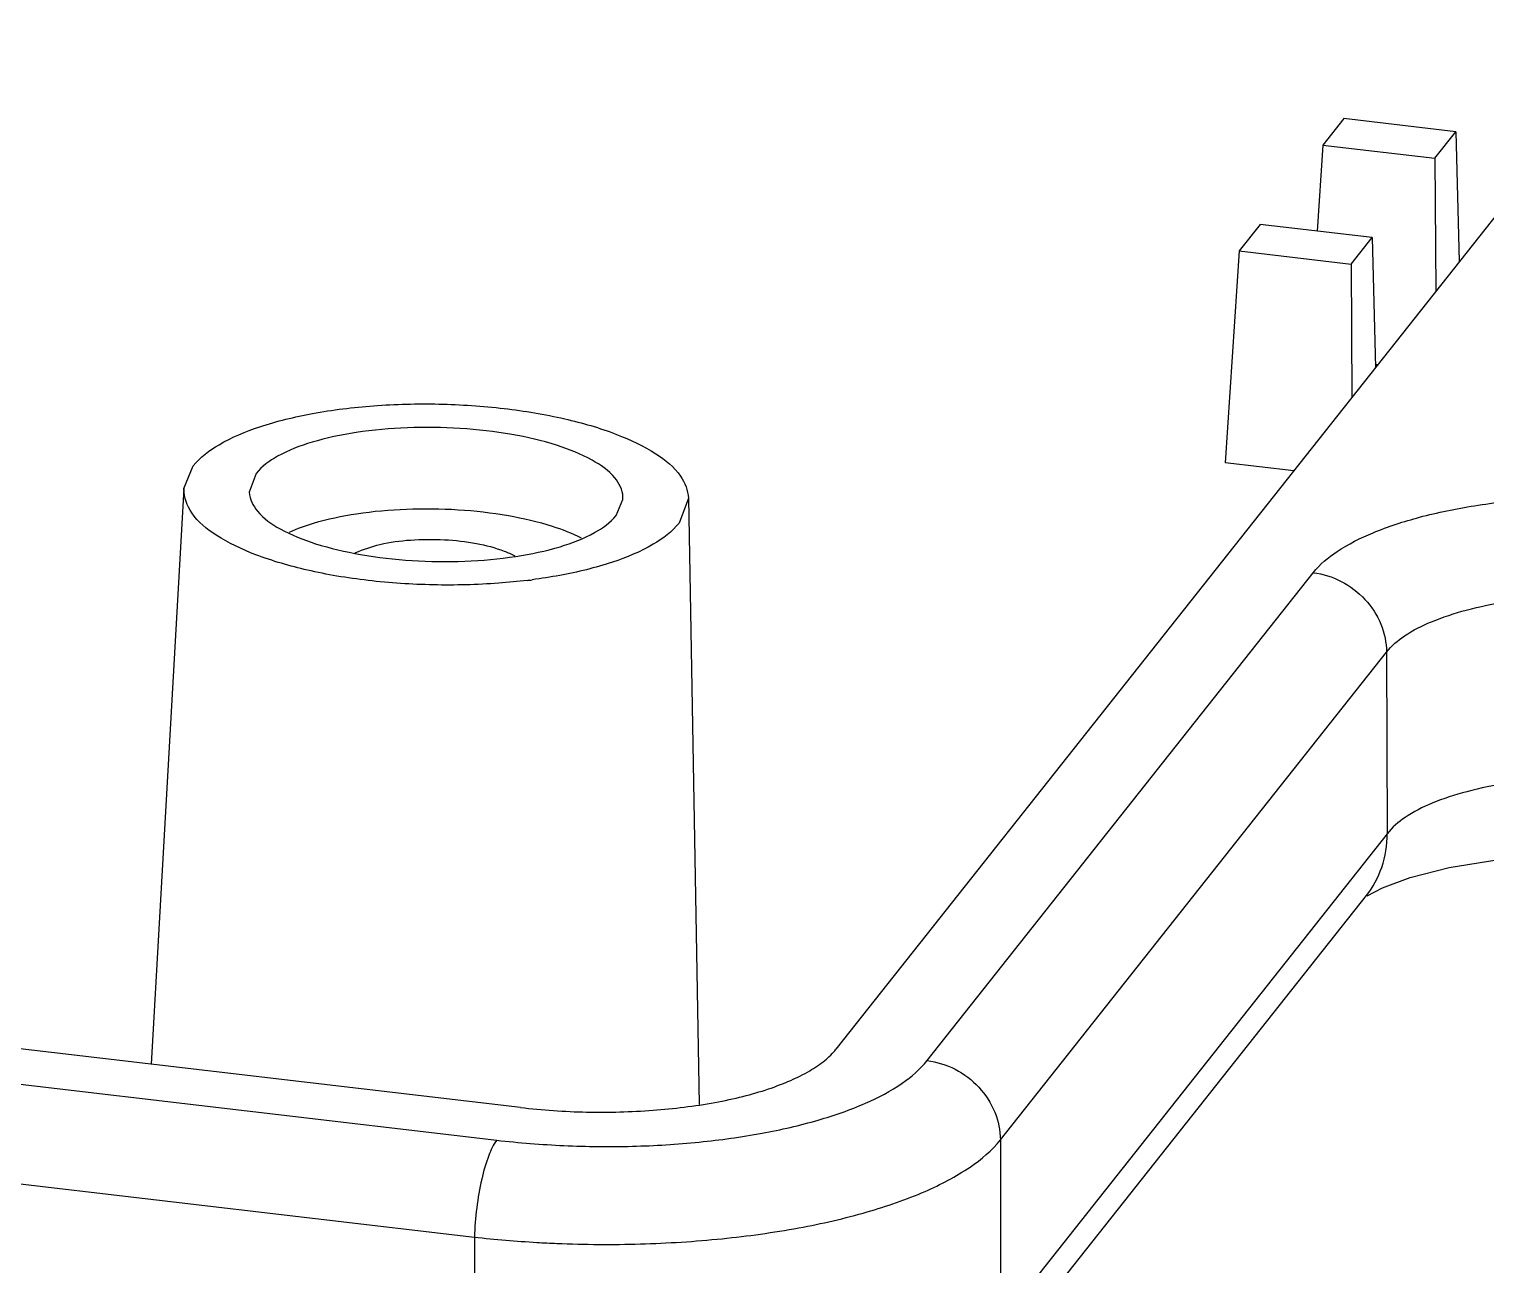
# Model space of a CAD drawing. Header units: millimetres. Extents: x 1338 to 1739, y -253 to 25.
# Drawn here: x 1472.03 to 1490.79, y -224.94 to -209.02 of the extents above; entities that cross this region are included whole.
import ezdxf

# ---------------------------------------------------------------- set-up
doc = ezdxf.new("R2010")
doc.units = ezdxf.units.MM

# ---------------------------------------------------------------- blocks, each defined once
blk = doc.blocks.new('*u41')
at = {"color": 7, "linetype": 'Continuous'}
for p, q in [((-2.334, 38.545), (-15.837, 21.476)), ((-9.297, 33.467), (-9.566, 33.126)), ((-7.853, 33.297), (-9.297, 33.467)), ((-8.122, 32.956), (-7.853, 33.297)), ((-7.853, 33.297), (-7.808, 31.626)), ((-9.566, 33.126), (-9.638, 32.017)), ((-9.566, 33.126), (-8.122, 32.956)), ((-8.122, 32.956), (-8.111, 31.242)), ((-10.375, 32.103), (-10.645, 31.762)), ((-8.931, 31.934), (-10.375, 32.103)), ((-9.201, 31.593), (-8.931, 31.934)), ((-8.931, 31.934), (-8.886, 30.262)), ((-10.645, 31.762), (-10.822, 29.033)), ((-10.645, 31.762), (-9.201, 31.593)), ((-9.201, 31.593), (-9.19, 29.879)), ((-8.862, 30.293), (-8.887, 30.296)), ((-24.237, 28.702), (-24.117, 28.991)), ((-9.941, 28.929), (-10.822, 29.033)), ((-23.306, 28.896), (-23.395, 28.653)), ((-24.237, 28.702), (-24.658, 21.282)), ((-18.67, 28.352), (-18.582, 28.56)), ((-17.739, 28.576), (-17.859, 28.256)), ((-17.739, 28.576), (-17.598, 20.764)), ((-19.903, 20.724), (-86.336, 28.522)), ((-86.693, 28.107), (-20.207, 20.303)), ((-14.663, 21.328), (-9.69, 27.616)), ((-86.98, 26.857), (-20.495, 19.054)), ((-13.719, 20.306), (-8.745, 26.594)), ((-8.745, 26.594), (-8.737, 24.253)), ((-8.737, 24.253), (-13.718, 17.956)), ((-8.993, 23.451), (-8.796, 23.555)), ((-13.989, 17.155), (-9.005, 23.455)), ((-13.719, 20.306), (-13.718, 17.956)), ((-20.495, 19.054), (-20.495, 16.703))]:
    blk.add_line(p, q, dxfattribs=at)
blk.add_lwpolyline([(-8.796, 23.555), (-8.439, 23.687), (-7.94, 23.815), (-7.323, 23.917), (-6.854, 23.963)], dxfattribs=at)
for centre, radius, start, end in [((-20.701, 34.786), 7.324, 276.9728, 277.4503), ((-18.843, 33.751), 14.789, 263.5884, 266.7223), ((-18.802, 34.394), 15.434, 266.7071, 267.6571)]:
    blk.add_arc(centre, radius, start, end, dxfattribs=at)
for points, start_tangent, end_tangent in [([(-24.117, 28.991), (-23.784, 29.265), (-23.26, 29.496), (-22.581, 29.667), (-21.794, 29.767), (-20.951, 29.789), (-20.112, 29.732), (-19.332, 29.599), (-18.664, 29.399), (-18.156, 29.147), (-17.84, 28.86), (-17.739, 28.576)], (0.62042, 0.78427), (0.024503, -0.9997)), ([(-18.582, 28.56), (-18.581, 28.594), (-18.687, 28.839), (-18.978, 29.065), (-19.436, 29.258), (-20.013, 29.397), (-20.678, 29.475), (-21.358, 29.483), (-22.017, 29.422), (-22.586, 29.297), (-23.03, 29.116), (-23.306, 28.896)], (0.089239, 0.99601), (-0.62042, -0.78427)), ([(-22.266, 27.573), (-22.644, 27.649), (-23.311, 27.848), (-23.82, 28.1), (-24.136, 28.388), (-24.237, 28.692), (-24.237, 28.702)], (-0.985776, 0.168065), (0.05802, 0.998315)), ([(-23.395, 28.653), (-23.289, 28.408), (-22.998, 28.182), (-22.54, 27.99), (-21.963, 27.851), (-21.298, 27.773), (-20.618, 27.764), (-19.959, 27.826), (-19.39, 27.951), (-18.946, 28.132), (-18.67, 28.352)], (0.030402, -0.999538), (0.62042, 0.78427)), ([(-9.69, 27.616), (-9.383, 27.888), (-8.918, 28.131), (-8.319, 28.331), (-7.612, 28.479), (-6.831, 28.57)], (0.620783, 0.783983), (0.9972, 0.074785)), ([(-22.877, 28.14), (-22.567, 28.254), (-22.012, 28.376), (-21.369, 28.436), (-20.705, 28.428), (-20.057, 28.352), (-19.493, 28.216), (-19.119, 28.066)], (0.909618, 0.415446), (0.894763, -0.446542)), ([(-17.859, 28.256), (-18.192, 27.982), (-18.716, 27.752), (-19.395, 27.581), (-19.752, 27.525)], (-0.62042, -0.78427), (-0.991556, -0.129681)), ([(-22.035, 27.87), (-22.024, 27.875), (-21.711, 27.98), (-21.32, 28.037), (-20.882, 28.041), (-20.469, 27.993), (-20.113, 27.895), (-19.976, 27.833)], (0.896013, 0.444027), (0.878116, -0.478448)), ([(-9.69, 27.616), (-9.328, 27.504), (-9.023, 27.272), (-8.818, 26.953), (-8.745, 26.594)], (0.993182, -0.116571), (0.007603, -0.999971)), ([(-19.812, 27.517), (-20.182, 27.481), (-21.025, 27.459), (-21.864, 27.516), (-22.266, 27.573)], (-0.992602, -0.121412), (-0.985776, 0.168065)), ([(-8.745, 26.594), (-8.514, 26.801), (-8.166, 26.984), (-7.718, 27.134), (-7.188, 27.244), (-6.601, 27.31)], (0.615288, 0.788302), (0.997556, 0.069873)), ([(-6.593, 24.968), (-7.18, 24.904), (-7.711, 24.794), (-8.159, 24.645), (-8.507, 24.461), (-8.737, 24.253)], (-0.997724, -0.067435), (-0.612656, -0.79035)), ([(-9.005, 23.455), (-8.807, 23.818), (-8.737, 24.253)], (0.620445, 0.78425), (-0.007603, 0.999971)), ([(-19.903, 20.724), (-19.049, 20.666), (-18.194, 20.689), (-17.396, 20.79), (-17.035, 20.868), (-16.708, 20.963), (-16.42, 21.074), (-16.176, 21.197), (-15.98, 21.332), (-15.837, 21.476)], (0.993182, -0.116571), (0.62042, 0.78427)), ([(-20.207, 20.303), (-19.341, 20.234), (-18.459, 20.225), (-17.598, 20.279), (-16.79, 20.393), (-16.067, 20.562), (-15.457, 20.78), (-14.983, 21.039), (-14.663, 21.328)], (0.993189, -0.116516), (0.620647, 0.78409)), ([(-14.663, 21.328), (-14.302, 21.217), (-13.997, 20.985), (-13.792, 20.665), (-13.719, 20.306)], (0.993182, -0.116571), (0.007603, -0.999971)), ([(-20.207, 20.303), (-20.31, 20.106), (-20.401, 19.801), (-20.465, 19.432), (-20.495, 19.054)], (-0.62042, -0.78427), (-0.026687, -0.999644)), ([(-19.433, 18.973), (-18.356, 18.966), (-17.304, 19.034), (-16.317, 19.173), (-15.434, 19.379), (-14.689, 19.644), (-14.11, 19.957), (-13.719, 20.306)], (0.999163, -0.040908), (0.625591, 0.780151))]:
    blk.add_spline(points, degree=3, dxfattribs=dict(at, start_tangent=start_tangent, end_tangent=end_tangent))

msp = doc.modelspace()

# ---------------------------------------------------------------- block references
msp.add_blockref('*u41', (1498.256, -243.64))

doc.saveas('drawing.dxf')
